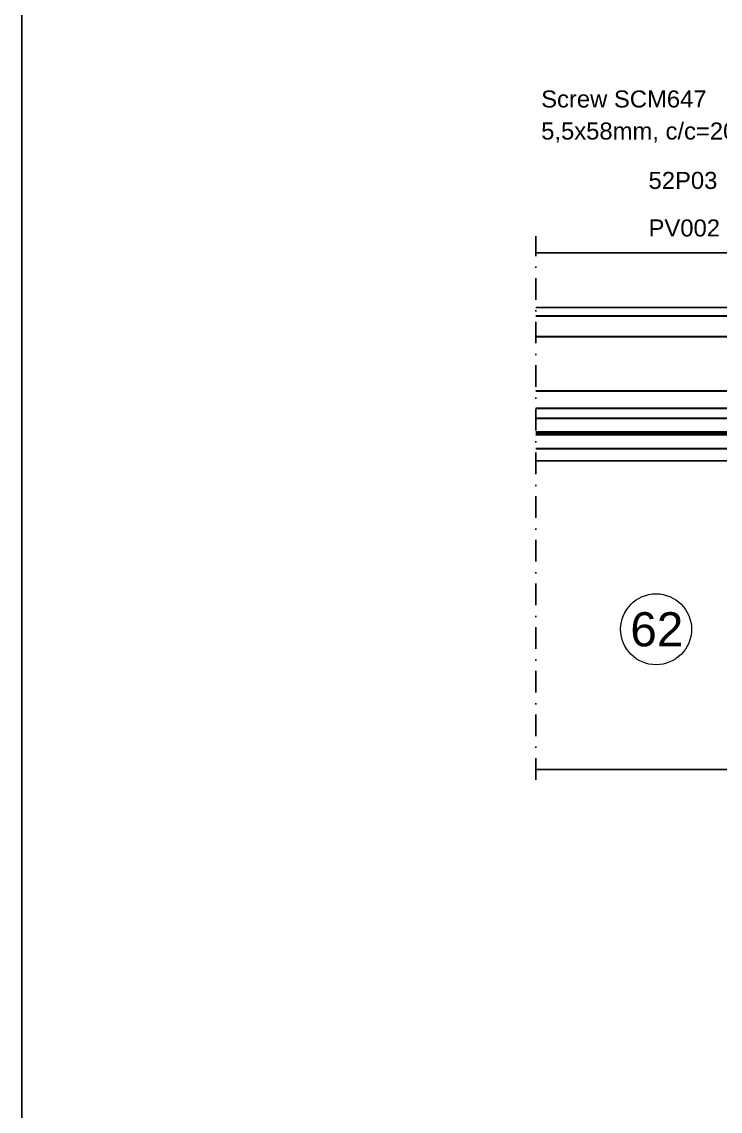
# Model space of a CAD drawing. Header units: millimetres. Extents: x 22319 to 27873, y 35287 to 39437.
# Drawn here: x 22318.7 to 22523.6, y 38775.5 to 39095 of the extents above; entities that cross this region are included whole.
import ezdxf
from ezdxf.enums import TextEntityAlignment as Align

# ---------------------------------------------------------------- set-up
doc = ezdxf.new("R2010")
doc.units = ezdxf.units.MM
doc.header["$LTSCALE"] = 0.5
doc.linetypes.add('ACDINTGB', pattern=[9, 4, -1, 1, -1, 1, -1])
doc.linetypes.add('DASHDOT', pattern=[25.4, 12.7, -6.35, 0, -6.35])
for name, color, linetype, lineweight in [('AM_0', 7, 'Continuous', 30), ('AM_6', 2, 'Continuous', 20), ('AM_7', 4, 'DASHDOT', 25), ('AM_8', 1, 'Continuous', 25), ('PROFILE_X2', 2, 'ACDINTGB', 9), ('S_SILICON', 7, 'Continuous', 9)]:
    doc.layers.add(name, color=color, linetype=linetype, lineweight=lineweight)
doc.layers.add('PROFILE_PO', color=2, linetype='Continuous')
doc.styles.add('Border', font='ARIAL.TTF')

# ---------------------------------------------------------------- blocks, each defined once
blk = doc.blocks.new('Glass 6-16-Contraflam Lite 44.2')
at = {"layer": 'AM_0'}
for points in [[(84.25505423948198, 32.80004999999801), (0, 32.80004999999801), (0, 38.80004999999801), (84.25505423948198, 38.80004999999801)], [(84.25505423948198, 11.79995000000054), (0, 11.79995000000054), (0, 16.79995000000054), (84.25505423948198, 16.79995000000054)], [(84.25505423948198, 0), (0, 0), (0, 8.799950000000536), (84.25505423948198, 8.799950000000536)]]:
    blk.add_lwpolyline(points, dxfattribs=at)
at = {"layer": 'AM_8'}
for p, q in [((0, 4.799950000000536), (84.25505423948198, 4.799950000000536)), ((0, 4.39994999999908), (84.25505423948198, 4.39994999999908)), ((0, 3.999949999997625), (84.25505423948198, 3.999949999997625))]:
    blk.add_line(p, q, dxfattribs=at)
for centre in [(7.59710336507851, 28.90487125205982), (8.076184905392438, 29.78277766164683), (8.580845816348301, 28.8449804709453), (8.60768384788389, 30.62921253328386), (9.224985828066565, 29.65810423784569), (9.472730572582805, 28.4201683947249), (9.669370896248438, 30.86891733977245), (10.49909698517513, 29.764212863789), (10.51461893726082, 28.80865435733722), (10.95919309370947, 30.92906579800911), (11.47172377716197, 29.89243401171552), (11.5373853452511, 28.75329869052075), (7.542068813399965, 26.68008906635805), (7.542068813399965, 25.71426759698079), (7.667736545947264, 27.81888430726394), (8.580169273471256, 27.87133151430317), (8.602940010037855, 26.69652155687072), (8.602940010037855, 25.73070008749346), (9.37454009346402, 27.42307707200234), (9.578958496669657, 26.49944619029702), (9.578958496669657, 25.53362472091976), (10.30945030379371, 27.31479713025328), (10.6255153174061, 25.67082180912257), (10.95919309370947, 26.63664327849983), (11.34850541424021, 27.74814522330416), (7.542068813399965, 24.71347478454118), (7.542068813399965, 22.73145286216459), (7.667736545947264, 23.83686238488735), (8.580169273471256, 23.88930959192658), (8.602940010037855, 24.72990727505385), (8.602940010037855, 22.74788535267726), (9.37454009346402, 23.44105514962575), (9.578958496669657, 24.53283190848015), (9.578958496669657, 22.55080998609628), (10.30945030379371, 23.33277520787669), (10.51984677458677, 24.38913014449645), (10.95919309370947, 22.68800707429909), (11.34850541424021, 23.7661233009203), (11.43352744146978, 25.05616419453872), (11.47172377716197, 22.02252878778381), (7.59710336507851, 21.03496602813539), (7.667736545947264, 19.94897908333951), (8.076184905392438, 21.91287243771512), (8.157827586015628, 18.99362284989911), (8.580169273471256, 20.00142629037146), (8.580845816348301, 20.97507524702087), (9.224985828066565, 21.78819901391398), (9.37454009346402, 19.55317184807791), (9.472730572582805, 20.55026317079319), (10.30945030379371, 19.44489190632157), (10.49909698517513, 21.89430763985729), (10.51461893726082, 20.93874913341278), (11.34850541424021, 19.87823999937245), (11.5373853452511, 20.88339346659632), (9.578958496669657, 18.66292668454844), (10.95919309370947, 18.71104324021871)]:
    blk.add_circle(centre, 0.4393685602240112, dxfattribs=at)
at = {"layer": 'PROFILE_X2', "linetype": 'Continuous'}
blk.add_lwpolyline([(12.5, 17.15002599999571, 0.414213562373095), (13, 17.65002599999571), (13, 31.95004400000471, 0.414213562373095), (12.5, 32.45004400000471), (7.832599418146856, 32.45004400000471, 0.2212339828140486), (7.450142336630961, 32.27211011246982), (6.117542918487743, 30.68963351970888, 0.1767798107320656), (6, 30.36756740724377), (6, 19.23250259275665, 0.1767798107320793), (6.117542918484105, 18.91043648029154), (7.450142336630961, 17.3279598875306, 0.2212339828140487), (7.832599418146856, 17.15002599999571)], format="xyb", close=True, dxfattribs=at)
blk.add_lwpolyline([(12, 18.15002599999571), (12, 31.45004400000471), (8.065218836291024, 31.45004400000471), (7, 30.18508481448953), (7, 19.41498518551089), (8.065218836294662, 18.15002599999571)], close=True, dxfattribs=at)
at = {"layer": 'S_SILICON', "linetype": 'Continuous'}
for centre, radius, start, end in [((-50.17100253149692, 24.80004999999801), 50.80481763588586, 350.9401915933207, 9.05980840667925), ((-26.50586874385408, 24.80004999999801), 28.26835861790447, 343.560548821095, 16.43945117890499), ((-25.11272946330064, 24.80004999999801), 28.26835861790447, 343.560548821095, 16.43945117890499), ((-23.71959018275084, 24.80004999999801), 28.26835861790447, 343.560548821095, 16.43945117890499), ((-22.32645090220103, 24.80004999999801), 28.26835861790447, 343.560548821095, 16.43945117890499), ((-20.93331162159302, 24.80005000000529), 28.26835861784836, 13.18916975009523, 16.43945117890499), ((-20.93331162159302, 24.80004999999801), 28.26835861784836, 343.560548821095, 346.8107813933117), ((-1.104350487039483, 10.29994999997871), 1.862683547508502, 306.3617510193578, 53.63824898047437), ((4.895649512956879, 10.29994999996416), 1.862683547508502, 306.3617510193578, 53.63824898047437)]:
    blk.add_arc(centre, radius, start, end, dxfattribs=at)

msp = doc.modelspace()

# ---------------------------------------------------------------- linework, layer by layer
msp.add_lwpolyline([(22318.70771382542, 39437.03467588875), (27872.65919384413, 39437.03467588875), (27872.65919384413, 35287.04940153871), (22318.70771382542, 35287.04940153871)], close=True)
at = {"layer": 'AM_6'}
msp.add_circle((22504.79895095978, 38916.82196686454), 10.4, dxfattribs=at)
at = {"layer": 'AM_7'}
msp.add_line((22469.50509628585, 38872.67763338985), (22469.50509628585, 39032.12856024879), dxfattribs=at)
at = {"layer": 'PROFILE_PO'}
for p, q in [((22540.01015052533, 39011.17764107388), (22469.50515628585, 39011.17764107388)), ((22534.76015052533, 38966.17763338985), (22469.50515628585, 38966.17763338985))]:
    msp.add_line(p, q, dxfattribs=at)
for points in [[(22538.76015052533, 39011.17764107388), (22538.76015052533, 39027.17764107388), (22469.50515628585, 39027.17764107388)], [(22534.76009052533, 38960.17763338985), (22533.76009052533, 38960.17763338985), (22533.76009052533, 38875.67763338985), (22469.50509628585, 38875.67763338985)]]:
    msp.add_lwpolyline(points, dxfattribs=at)

# ---------------------------------------------------------------- block references
at = {"xscale": -1}
msp.add_blockref('Glass 6-16-Contraflam Lite 44.2', (22553.76015052533, 38969.87759107388), dxfattribs=at)

# ---------------------------------------------------------------- texts
at = {"layer": 'AM_6', "style": 'Border'}
for s, p in [('Screw SCM647', (22471.08942130858, 39069.83731165785)), ('5,5x58mm, c/c=200mm', (22471.08942130858, 39060.43865850737)), ('52P03', (22502.59072964089, 39045.94770448261)), ('PV002', (22502.59072964089, 39032.00929689952))]:
    msp.add_text(s, height=5, dxfattribs=at).set_placement(p)
msp.add_text('62', height=10, dxfattribs=at).set_placement((22505.01041071421, 38916.82196686454), align=Align.MIDDLE_CENTER)

doc.saveas('drawing.dxf')
